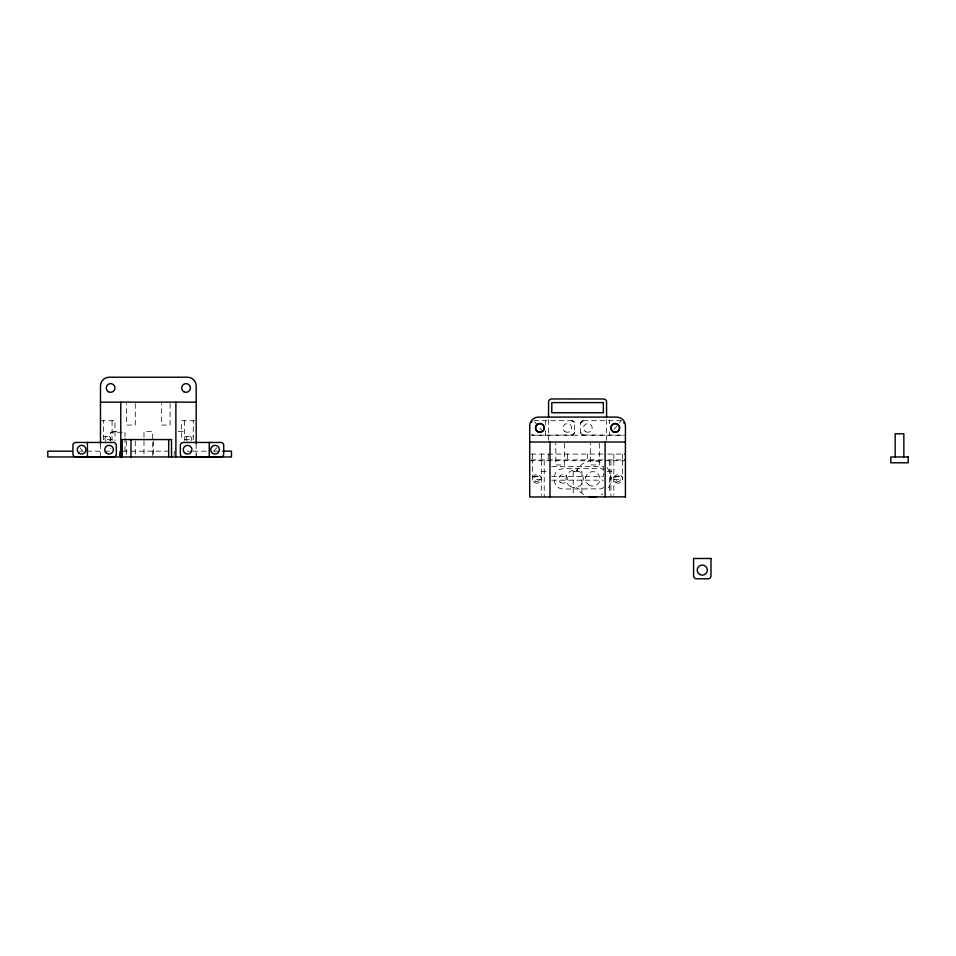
<?xml version="1.0" encoding="UTF-8"?>
<svg xmlns="http://www.w3.org/2000/svg" width="956" height="956" viewBox="0 0 956 956"><rect width="100%" height="100%" fill="white"/><g stroke="black" fill="none" stroke-linecap="round" stroke-linejoin="round"><path stroke-width="0.72" stroke-dasharray="4.78 3.58" d="M119.321 456.968L119.321 454.076M609.462 435.195L609.474 431.909M609.474 423.604L609.474 420.688M610.741 476.303L610.92 478.944L610.884 477.749M578.105 468.225L576.743 470.412A18.128 18.128 0 0 1 603.081 463.935M213.845 451.077L216.618 447.85M614.087 429.328L621.472 420.724M582.694 420.807L580.591 423.592L580.627 432.817L582.407 434.992L621.065 435.195A2.904 2.904 0 0 0 623.766 433.367M583.232 420.7L621.077 420.7M592.35 460.732L593.234 460.732M100.476 420.724L114.971 420.724L114.971 441.027M194.737 420.724L181.688 420.724L181.688 441.027M534.057 420.7L571.915 420.7M112.091 431.598L119.5 431.598M178.234 431.598L184.568 431.598M122.117 432.315L110.514 432.315L110.514 441.027M531.189 435.219L625.427 435.219M536.854 435.219L572.728 434.992L574.508 432.817L574.556 423.592L572.453 420.807M103.391 436.677L112.055 436.677M184.604 436.677L193.267 436.677M112.055 439.569L103.391 439.569L103.379 420.724M184.604 439.569L193.267 439.569L193.279 420.724M79.802 451.172L82.12 451.172M86.972 451.172L103.164 451.172M104.634 451.172L110.514 451.172L110.514 448.268M119.452 451.172L119.321 455.522M122.547 451.172L167.886 451.172M174.398 451.172L174.112 455.522M187.101 451.172L191.547 451.172M193.016 451.172L207.799 451.172M213.714 451.172L218.183 451.172M531.189 454.076L606.283 454.076M607.753 454.076L623.969 454.076M531.189 459.872L606.283 459.872M607.753 459.872L625.427 459.872M529.72 460.732L623.969 460.732M551.791 466.397L603.344 466.397L603.344 476.554L551.791 476.554M541.335 471.475L548.409 471.475M573.241 471.475L581.905 471.475L581.917 495.363M607.096 471.475L613.8 471.475M532.635 476.554L541.299 476.554M613.836 476.554L622.511 476.554M541.299 479.446L532.635 479.446L532.611 460.601M613.836 479.446L622.511 479.446M551.791 480.175L603.344 480.175M534.595 421.799L545.673 434.705M80.041 447.85L83.734 452.152M545.661 420.688L545.661 424.894M545.673 430.845L545.673 435.195M622.523 454.076L622.523 459.872M622.523 460.601L622.523 479.446M613.824 454.076L613.824 459.872M613.824 460.601L613.824 495.363M610.92 460.601L610.92 496.989M609.474 460.732L609.474 494.097M606.57 419.612L606.57 440.31M599.316 443.453L599.316 464.951L590.641 464.951L590.617 443.453M587.725 454.076L587.725 459.872M573.218 471.475L573.218 495.363M567.422 454.076L567.422 459.872M564.518 443.453L564.518 464.951L555.83 464.951L555.818 443.453M548.565 419.612L548.565 440.31M548.194 454.076L548.194 459.872M544.215 460.601L544.215 496.989M541.311 454.076L541.311 459.872M541.311 460.601L541.311 495.363M532.611 454.076L532.611 459.872M196.183 443.919L196.183 455.522L196.076 451.172M184.58 420.724L184.58 440.549M170.084 403.575L170.084 425.073L161.397 425.073L161.385 403.575M153.402 441.027L153.402 455.522M152.685 455.486L152.685 431.598L143.998 431.598L143.974 455.486M135.274 403.575L135.274 425.073L126.598 425.073L126.574 403.575M135.274 441.027L135.274 456.968M126.574 441.027L126.574 455.522M125.021 432.315L125.021 436.677M125.021 438.123L125.021 451.172M112.079 420.724L112.079 440.549M100.476 443.919L100.476 456.968M187.197 440.991A2.76 2.76 0 0 1 186.922 436.964A2.76 2.76 0 0 1 190.949 436.964A2.76 2.76 0 0 1 190.674 440.991M105.985 440.991A2.76 2.76 0 0 1 105.71 436.964A2.76 2.76 0 0 1 109.737 436.964A2.76 2.76 0 0 1 109.462 440.991M603.511 486.998A2.904 2.904 0 0 1 600.822 488.839L563.12 489.018A8.7 8.7 0 0 1 554.372 480.354L554.361 477.45A8.7 8.7 0 0 1 563.024 468.715L600.726 468.536A2.904 2.904 0 0 1 603.427 470.352M534.069 435.195A2.904 2.904 0 0 1 531.823 434.132M606.964 467.556A18.128 18.128 0 0 1 606.869 490.285M602.878 493.929A18.128 18.128 0 0 1 601.336 494.85M583.519 494.455A18.128 18.128 0 0 1 576.743 487.309M574.556 432.291L573.708 434.347L571.664 435.195A2.904 2.904 0 0 0 574.556 432.291M580.639 423.066L580.591 423.592A2.904 2.904 0 0 1 583.483 420.688L581.439 421.536L580.639 423.066M583.471 435.195L581.427 434.347L580.579 432.291A2.904 2.904 0 0 0 583.471 435.195M572.716 420.891L571.652 420.688A2.904 2.904 0 0 1 574.556 423.592L572.716 420.891M560.575 482.433A4.35 4.35 0 0 0 567.398 479.231A4.35 4.35 0 0 0 561.22 474.929A4.35 4.35 0 0 0 560.575 482.433M588.645 484.812A7.254 7.254 0 0 0 600.01 479.482A7.254 7.254 0 0 0 589.709 472.3A7.254 7.254 0 0 0 588.645 484.812M564.805 431.503A4.35 4.35 0 0 0 571.64 428.336A4.35 4.35 0 0 0 565.474 423.998A4.35 4.35 0 0 0 564.805 431.503M585.658 431.706A4.35 4.35 0 0 0 592.182 427.953A4.35 4.35 0 0 0 585.658 424.177A4.35 4.35 0 0 0 585.658 431.706M616.799 481.107A2.76 2.76 0 0 0 620.934 478.729A2.76 2.76 0 0 0 616.799 476.339A2.76 2.76 0 0 0 616.799 481.107M535.587 481.107A2.76 2.76 0 0 0 539.722 478.729A2.76 2.76 0 0 0 535.587 476.339A2.76 2.76 0 0 0 535.587 481.107M570.314 486.401A8.7 8.7 0 0 0 583.375 478.86A8.7 8.7 0 0 0 570.314 471.332A8.7 8.7 0 0 0 570.314 486.401M534.786 482.637A4.35 4.35 0 0 0 541.311 478.86A4.35 4.35 0 0 0 534.786 475.096A4.35 4.35 0 0 0 534.786 482.637M615.999 482.637A4.35 4.35 0 0 0 622.523 478.86A4.35 4.35 0 0 0 615.999 475.096A4.35 4.35 0 0 0 615.999 482.637"/><path stroke-width="1.43" d="M209.233 456.944L209.245 442.461M593.174 496.989L592.35 496.989M100.476 402.141L196.183 402.141M171.566 439.569L122.225 439.569L122.237 456.968M529.72 442.031L625.427 442.031M71.628 451.172L47.8 451.172L47.8 456.968L231.46 456.968L231.46 451.172L222.581 451.172M624.794 454.076L625.427 454.076M78.249 456.956L75.823 456.956A2.904 2.904 0 0 1 72.931 454.052L72.919 445.353A2.904 2.904 0 0 1 75.811 442.449L113.406 442.449A2.904 2.904 0 0 1 116.309 445.341L116.321 454.04A2.904 2.904 0 0 1 113.417 456.944L78.619 456.968M624.794 459.872L625.427 459.872M625.427 496.857L529.72 496.989L529.72 425.79A8.7 8.7 0 0 1 538.419 417.091L616.728 417.091A8.7 8.7 0 0 1 625.427 425.79L625.427 496.989M218.04 456.968L183.241 456.944A2.904 2.904 0 0 1 180.337 454.04L180.349 445.341A2.904 2.904 0 0 1 183.253 442.449L220.836 442.449A2.904 2.904 0 0 1 223.74 445.353L223.728 454.052A2.904 2.904 0 0 1 220.824 456.956L218.41 456.956M87.414 442.461L87.426 456.944M903.85 456.968L903.85 433.773L895.163 433.773L895.151 456.968M606.57 416.649L606.57 401.867A2.701 2.701 0 0 0 606.044 400.277L605.375 399.62A3.454 3.454 0 0 0 603.344 398.975L551.791 398.963A3.489 3.489 0 0 0 550.023 399.441L549.091 400.277A2.701 2.701 0 0 0 548.565 401.867L548.565 416.649M605.124 442.031L605.124 496.857M550.011 442.031L550.011 496.857M196.183 443.632L196.183 385.913A8.7 8.7 0 0 0 187.484 377.214L109.175 377.214A8.7 8.7 0 0 0 100.476 385.913L100.476 443.632M175.88 402.141L175.88 456.968M171.494 439.569L171.566 456.968M168.674 439.569L168.674 456.968M130.972 439.569L130.972 456.968M120.779 402.141L120.779 456.968M531.548 422.158A2.904 2.904 0 0 1 532.038 421.512M623.778 422.54A2.904 2.904 0 0 1 623.933 423.126M596.472 496.618A18.128 18.128 0 0 1 589.051 496.606M603.344 402.596L551.791 402.596L551.791 412.741L603.344 412.741L603.344 402.596M908.2 456.968L890.801 456.968L890.801 462.776L908.2 462.776L908.2 456.968M710.977 558.483L693.578 558.483L693.578 575.882A2.904 2.904 0 0 0 696.482 578.786L708.085 578.786A2.904 2.904 0 0 0 710.977 575.882L710.977 558.483M106.558 453.252A4.35 4.35 0 0 0 113.394 450.085A4.35 4.35 0 0 0 107.227 445.747A4.35 4.35 0 0 0 106.558 453.252M79.121 453.252A4.35 4.35 0 0 0 85.956 450.085A4.35 4.35 0 0 0 79.79 445.747A4.35 4.35 0 0 0 79.121 453.252M185.416 453.467A4.35 4.35 0 0 0 191.941 449.702A4.35 4.35 0 0 0 185.428 445.926A4.35 4.35 0 0 0 185.416 453.467M212.853 453.467A4.35 4.35 0 0 0 219.39 449.702A4.35 4.35 0 0 0 212.865 445.926A4.35 4.35 0 0 0 212.853 453.467M108.446 391.721A4.35 4.35 0 0 0 114.971 387.957A4.35 4.35 0 0 0 108.446 384.181A4.35 4.35 0 0 0 108.446 391.721M183.863 391.721A4.35 4.35 0 0 0 190.387 387.957A4.35 4.35 0 0 0 183.863 384.181A4.35 4.35 0 0 0 183.863 391.721M537.368 431.503A4.35 4.35 0 0 0 544.203 428.336A4.35 4.35 0 0 0 538.037 423.998A4.35 4.35 0 0 0 537.368 431.503M613.095 431.706A4.35 4.35 0 0 0 619.619 427.953A4.35 4.35 0 0 0 613.095 424.177A4.35 4.35 0 0 0 613.095 431.706M537.69 431.598A4.35 4.35 0 0 0 544.215 427.834A4.35 4.35 0 0 0 537.69 424.058A4.35 4.35 0 0 0 537.69 431.598M613.095 431.598A4.35 4.35 0 0 0 619.619 427.834A4.35 4.35 0 0 0 613.095 424.058A4.35 4.35 0 0 0 613.095 431.598M699.744 574.484A5.079 5.079 0 0 0 707.356 570.087A5.079 5.079 0 0 0 699.744 565.689A5.079 5.079 0 0 0 699.744 574.484"/></g></svg>
